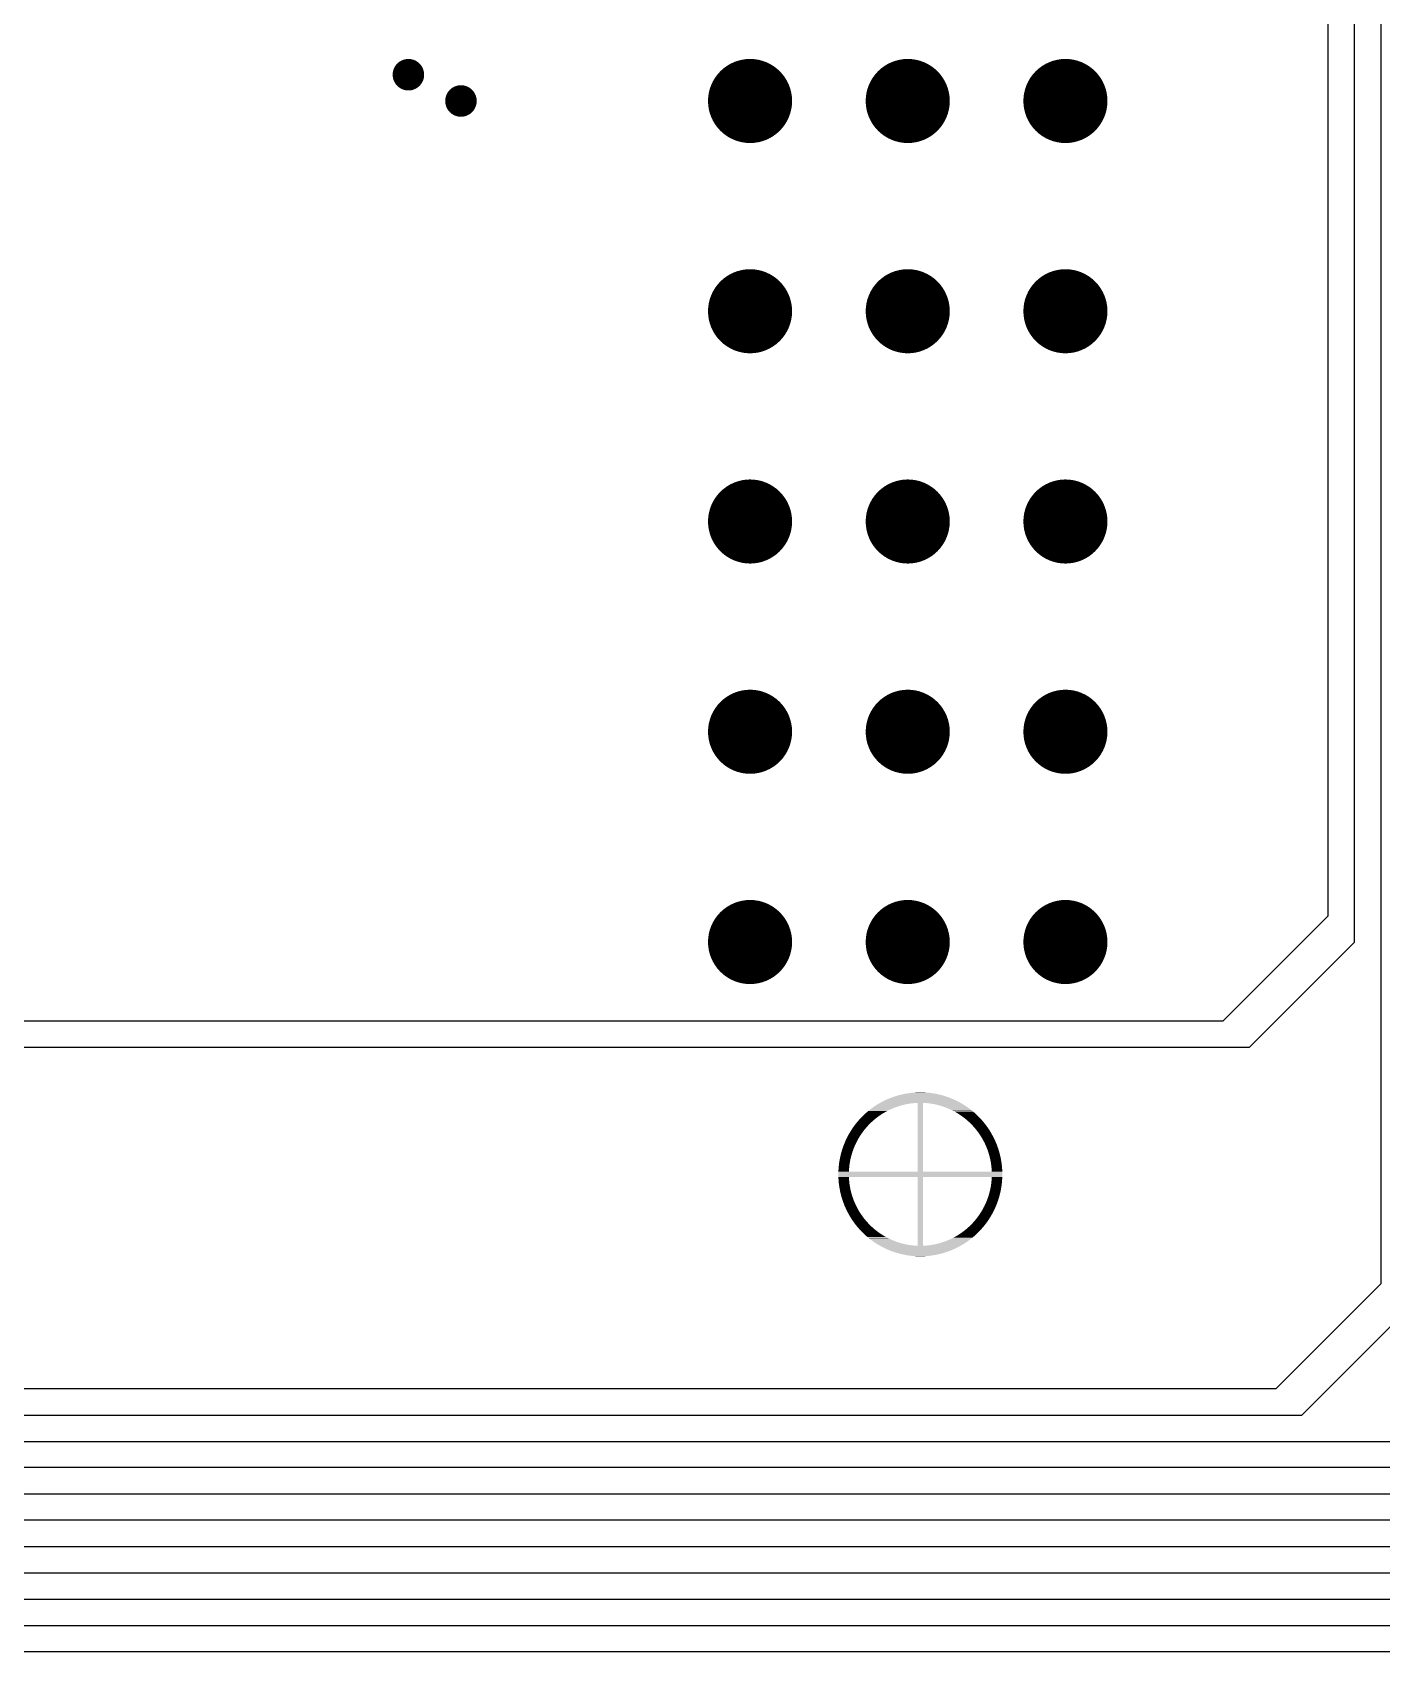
# Model space of a CAD drawing. Extents: x 295 to 953, y 10 to 290.
# Drawn here: x 597.05 to 629.65, y 103.99 to 143.11 of the extents above; entities that cross this region are included whole.
import ezdxf

# ---------------------------------------------------------------- set-up
doc = ezdxf.new("R2010")
doc.units = 0
doc.header["$LTSCALE"] = 5
doc.header["$MEASUREMENT"] = 0
doc.layers.get('0').update_dxf_attribs({"linetype": 'CONTINUOUS', "lineweight": 25})
doc.layers.add('DV-ABPB-A4_IN3', color=5, linetype='CONTINUOUS')

msp = doc.modelspace()

# ---------------------------------------------------------------- linework, layer by layer
at = {"color": 7}
for points, const_width in [([(605.944, 142.088, 1), (606.325, 142.088, 1)], 0.381), ([(613.882, 141.453, 1), (614.898, 141.453, 1)], 1.016), ([(617.692, 141.453, 1), (618.708, 141.453, 1)], 1.016), ([(621.502, 141.453, 1), (622.518, 141.453, 1)], 1.016), ([(607.214, 141.453, 1), (607.595, 141.453, 1)], 0.381), ([(613.882, 136.373, 1), (614.898, 136.373, 1)], 1.016), ([(617.692, 136.373, 1), (618.708, 136.373, 1)], 1.016), ([(621.502, 136.373, 1), (622.518, 136.373, 1)], 1.016), ([(613.882, 131.293, 1), (614.898, 131.293, 1)], 1.016), ([(617.692, 131.293, 1), (618.708, 131.293, 1)], 1.016), ([(621.502, 131.293, 1), (622.518, 131.293, 1)], 1.016), ([(613.882, 126.213, 1), (614.898, 126.213, 1)], 1.016), ([(617.692, 126.213, 1), (618.708, 126.213, 1)], 1.016), ([(621.502, 126.213, 1), (622.518, 126.213, 1)], 1.016), ([(613.882, 121.133, 1), (614.898, 121.133, 1)], 1.016), ([(617.692, 121.133, 1), (618.708, 121.133, 1)], 1.016), ([(621.502, 121.133, 1), (622.518, 121.133, 1)], 1.016)]:
    msp.add_lwpolyline(points, format="xyb", close=True, dxfattribs=dict(at, const_width=const_width))
for points in [[(617.765, 117.358), (617.818, 117.378), (619.244, 117.358), (619.191, 117.378)], [(617.818, 117.378), (617.824, 117.38), (619.191, 117.378), (619.185, 117.38)], [(617.824, 117.38), (617.878, 117.399), (619.185, 117.38), (619.131, 117.399)], [(617.878, 117.399), (617.884, 117.401), (619.131, 117.399), (619.125, 117.401)], [(617.884, 117.401), (617.939, 117.419), (619.125, 117.401), (619.071, 117.419)], [(617.939, 117.419), (617.944, 117.42), (619.071, 117.419), (619.064, 117.42)], [(617.944, 117.42), (618, 117.436), (619.064, 117.42), (619.009, 117.436)], [(618, 117.436), (618.005, 117.437), (619.009, 117.436), (619.003, 117.437)], [(618.005, 117.437), (618.061, 117.451), (619.003, 117.437), (618.948, 117.451)], [(618.061, 117.451), (618.067, 117.452), (618.948, 117.451), (618.942, 117.452)], [(618.067, 117.452), (618.124, 117.464), (618.942, 117.452), (618.886, 117.464)], [(618.124, 117.464), (618.129, 117.465), (618.886, 117.464), (618.879, 117.465)], [(618.129, 117.465), (618.186, 117.475), (618.879, 117.465), (618.823, 117.475)], [(618.186, 117.475), (618.192, 117.476), (618.823, 117.475), (618.817, 117.476)], [(618.192, 117.476), (618.249, 117.484), (618.817, 117.476), (618.761, 117.484)], [(618.249, 117.484), (618.254, 117.485), (618.761, 117.484), (618.754, 117.485)], [(618.254, 117.485), (618.312, 117.492), (618.754, 117.485), (618.698, 117.492)], [(618.312, 117.492), (618.317, 117.492), (618.698, 117.492), (618.69, 117.492)], [(618.317, 117.492), (618.376, 117.497), (618.69, 117.492), (618.634, 117.497)], [(618.376, 117.497), (618.381, 117.497), (618.634, 117.497), (618.626, 117.497)], [(618.381, 117.497), (618.44, 117.5), (618.626, 117.497), (618.571, 117.5)], [(618.44, 117.5), (618.444, 117.5), (618.571, 117.5), (618.56, 117.5)], [(618.444, 117.5), (618.508, 117.501), (618.56, 117.5), (618.508, 117.501)], [(617.143, 116.959), (617.176, 116.99), (617.55, 116.959), (617.597, 116.99)], [(617.176, 116.99), (617.178, 116.991), (617.597, 116.99), (617.6, 116.991)], [(617.178, 116.991), (617.212, 117.021), (617.6, 116.991), (617.651, 117.021)], [(617.212, 117.021), (617.224, 117.031), (617.651, 117.021), (617.669, 117.031)], [(617.224, 117.031), (617.246, 117.05), (617.669, 117.031), (617.703, 117.05)], [(617.246, 117.05), (617.273, 117.072), (617.703, 117.05), (617.746, 117.072)], [(617.273, 117.072), (617.279, 117.076), (617.746, 117.072), (617.756, 117.076)], [(617.279, 117.076), (617.311, 117.101), (617.756, 117.076), (617.81, 117.101)], [(617.311, 117.101), (617.323, 117.11), (617.81, 117.101), (617.831, 117.11)], [(617.323, 117.11), (617.342, 117.124), (617.831, 117.11), (617.864, 117.124)], [(617.342, 117.124), (617.371, 117.145), (617.864, 117.124), (617.92, 117.145)], [(617.371, 117.145), (617.374, 117.147), (617.92, 117.145), (617.926, 117.147)], [(617.374, 117.147), (617.4, 117.164), (617.926, 117.147), (617.976, 117.164)], [(617.4, 117.164), (617.425, 117.181), (617.976, 117.164), (618.032, 117.181)], [(617.425, 117.181), (617.427, 117.183), (618.032, 117.181), (618.037, 117.183)], [(617.427, 117.183), (617.449, 117.197), (618.037, 117.183), (618.09, 117.197)], [(617.449, 117.197), (617.471, 117.21), (618.09, 117.197), (618.147, 117.21)], [(617.471, 117.21), (617.481, 117.216), (618.147, 117.21), (618.181, 117.216)], [(617.481, 117.216), (617.489, 117.221), (618.181, 117.216), (618.206, 117.221)], [(617.489, 117.221), (617.505, 117.23), (618.206, 117.221), (618.264, 117.23)], [(617.505, 117.23), (617.518, 117.238), (618.264, 117.23), (618.323, 117.238)], [(617.518, 117.238), (617.527, 117.243), (618.323, 117.238), (618.382, 117.243)], [(617.527, 117.243), (617.532, 117.246), (618.382, 117.243), (618.441, 117.246)], [(617.532, 117.246), (617.536, 117.248), (619.477, 117.246), (619.473, 117.248)], [(617.536, 117.248), (617.586, 117.275), (619.473, 117.248), (619.423, 117.275)], [(617.586, 117.275), (617.592, 117.278), (619.423, 117.275), (619.417, 117.278)], [(617.592, 117.278), (617.643, 117.304), (619.417, 117.278), (619.366, 117.304)], [(617.643, 117.304), (617.648, 117.307), (619.366, 117.304), (619.36, 117.307)], [(617.648, 117.307), (617.701, 117.331), (619.36, 117.307), (619.308, 117.331)], [(617.701, 117.331), (617.706, 117.333), (619.308, 117.331), (619.303, 117.333)], [(617.706, 117.333), (617.759, 117.355), (619.303, 117.333), (619.25, 117.355)], [(617.759, 117.355), (617.765, 117.358), (619.25, 117.355), (619.244, 117.358)], [(618.441, 115.583), (618.441, 117.246), (618.568, 115.583), (618.568, 117.246)], [(618.584, 117.245), (618.568, 117.246), (619.478, 117.245), (619.477, 117.246)], [(618.607, 117.244), (618.584, 117.245), (619.48, 117.244), (619.478, 117.245)], [(618.666, 117.24), (618.607, 117.244), (619.488, 117.24), (619.48, 117.244)], [(618.724, 117.233), (618.666, 117.24), (619.499, 117.233), (619.488, 117.24)], [(618.783, 117.224), (618.724, 117.233), (619.514, 117.224), (619.499, 117.233)], [(618.841, 117.214), (618.783, 117.224), (619.532, 117.214), (619.514, 117.224)], [(618.845, 117.213), (618.841, 117.214), (619.533, 117.213), (619.532, 117.214)], [(618.899, 117.201), (618.845, 117.213), (619.552, 117.201), (619.533, 117.213)], [(618.957, 117.187), (618.899, 117.201), (619.575, 117.187), (619.552, 117.201)], [(618.983, 117.179), (618.957, 117.187), (619.587, 117.179), (619.575, 117.187)], [(619.014, 117.17), (618.983, 117.179), (619.6, 117.17), (619.587, 117.179)], [(619.07, 117.152), (619.014, 117.17), (619.627, 117.152), (619.6, 117.17)], [(619.092, 117.144), (619.07, 117.152), (619.639, 117.144), (619.627, 117.152)], [(619.126, 117.132), (619.092, 117.144), (619.656, 117.132), (619.639, 117.144)], [(619.18, 117.109), (619.126, 117.132), (619.687, 117.109), (619.656, 117.132)], [(619.187, 117.107), (619.18, 117.109), (619.691, 117.107), (619.687, 117.109)], [(619.235, 117.085), (619.187, 117.107), (619.719, 117.085), (619.691, 117.107)], [(619.27, 117.068), (619.235, 117.085), (619.741, 117.068), (619.719, 117.085)], [(619.288, 117.059), (619.27, 117.068), (619.751, 117.059), (619.741, 117.068)], [(619.34, 117.031), (619.288, 117.059), (619.785, 117.031), (619.751, 117.059)], [(619.347, 117.027), (619.34, 117.031), (619.79, 117.027), (619.785, 117.031)], [(619.392, 117.002), (619.347, 117.027), (619.819, 117.002), (619.79, 117.027)], [(619.418, 116.985), (619.392, 117.002), (619.838, 116.985), (619.819, 117.002)], [(619.442, 116.971), (619.418, 116.985), (619.853, 116.971), (619.838, 116.985)], [(616.815, 116.554), (616.845, 116.601), (617.121, 116.554), (617.158, 116.601)], [(616.845, 116.601), (616.847, 116.605), (617.158, 116.601), (617.161, 116.605)], [(616.847, 116.605), (616.875, 116.647), (617.161, 116.605), (617.196, 116.647)], [(616.875, 116.647), (616.882, 116.657), (617.196, 116.647), (617.205, 116.657)], [(616.882, 116.657), (616.907, 116.691), (617.205, 116.657), (617.235, 116.691)], [(616.907, 116.691), (616.92, 116.709), (617.235, 116.691), (617.252, 116.709)], [(616.92, 116.709), (616.939, 116.734), (617.252, 116.709), (617.276, 116.734)], [(616.939, 116.734), (616.958, 116.759), (617.276, 116.734), (617.301, 116.759)], [(616.958, 116.759), (616.972, 116.775), (617.301, 116.759), (617.318, 116.775)], [(616.972, 116.775), (616.999, 116.808), (617.318, 116.775), (617.354, 116.808)], [(616.999, 116.808), (617.006, 116.815), (617.354, 116.808), (617.362, 116.815)], [(617.006, 116.815), (617.04, 116.854), (617.362, 116.815), (617.407, 116.854)], [(617.04, 116.854), (617.041, 116.855), (617.407, 116.854), (617.409, 116.855)], [(617.041, 116.855), (617.074, 116.891), (617.409, 116.855), (617.453, 116.891)], [(617.074, 116.891), (617.084, 116.901), (617.453, 116.891), (617.468, 116.901)], [(617.084, 116.901), (617.109, 116.926), (617.468, 116.901), (617.501, 116.926)], [(617.109, 116.926), (617.129, 116.946), (617.501, 116.926), (617.531, 116.946)], [(617.129, 116.946), (617.143, 116.959), (617.531, 116.946), (617.55, 116.959)], [(619.484, 116.942), (619.442, 116.971), (619.884, 116.942), (619.853, 116.971)], [(619.491, 116.938), (619.484, 116.942), (619.888, 116.938), (619.884, 116.942)], [(619.539, 116.903), (619.491, 116.938), (619.923, 116.903), (619.888, 116.938)], [(619.547, 116.897), (619.539, 116.903), (619.929, 116.897), (619.923, 116.903)], [(619.586, 116.867), (619.547, 116.897), (619.957, 116.867), (619.929, 116.897)], [(619.605, 116.851), (619.586, 116.867), (619.972, 116.851), (619.957, 116.867)], [(619.631, 116.829), (619.605, 116.851), (619.991, 116.829), (619.972, 116.851)], [(619.66, 116.803), (619.631, 116.829), (620.014, 116.803), (619.991, 116.829)], [(619.676, 116.789), (619.66, 116.803), (620.025, 116.789), (620.014, 116.803)], [(619.713, 116.754), (619.676, 116.789), (620.054, 116.754), (620.025, 116.789)], [(619.718, 116.748), (619.713, 116.754), (620.059, 116.748), (620.054, 116.754)], [(619.76, 116.706), (619.718, 116.748), (620.091, 116.706), (620.059, 116.748)], [(619.762, 116.704), (619.76, 116.706), (620.093, 116.704), (620.091, 116.706)], [(619.8, 116.662), (619.762, 116.704), (620.123, 116.662), (620.093, 116.704)], [(619.808, 116.652), (619.8, 116.662), (620.13, 116.652), (620.123, 116.662)], [(619.838, 116.617), (619.808, 116.652), (620.154, 116.617), (620.13, 116.652)], [(619.852, 116.6), (619.838, 116.617), (620.166, 116.6), (620.154, 116.617)], [(619.875, 116.571), (619.852, 116.6), (620.184, 116.571), (620.166, 116.6)], [(616.626, 116.149), (616.642, 116.196), (616.896, 116.149), (616.915, 116.196)], [(616.642, 116.196), (616.647, 116.209), (616.915, 116.196), (616.921, 116.209)], [(616.647, 116.209), (616.663, 116.25), (616.921, 116.209), (616.939, 116.25)], [(616.663, 116.25), (616.67, 116.268), (616.939, 116.25), (616.948, 116.268)], [(616.67, 116.268), (616.685, 116.303), (616.948, 116.268), (616.965, 116.303)], [(616.685, 116.303), (616.695, 116.327), (616.965, 116.303), (616.978, 116.327)], [(616.695, 116.327), (616.708, 116.356), (616.978, 116.327), (616.993, 116.356)], [(616.708, 116.356), (616.722, 116.384), (616.993, 116.356), (617.009, 116.384)], [(616.722, 116.384), (616.733, 116.407), (617.009, 116.384), (617.022, 116.407)], [(616.733, 116.407), (616.75, 116.441), (617.022, 116.407), (617.044, 116.441)], [(616.75, 116.441), (616.759, 116.457), (617.044, 116.441), (617.054, 116.457)], [(616.759, 116.457), (616.781, 116.497), (617.054, 116.457), (617.08, 116.497)], [(616.781, 116.497), (616.787, 116.506), (617.08, 116.497), (617.087, 116.506)], [(616.787, 116.506), (616.813, 116.551), (617.087, 116.506), (617.119, 116.551)], [(616.813, 116.551), (616.815, 116.554), (617.119, 116.551), (617.121, 116.554)], [(619.894, 116.546), (619.875, 116.571), (620.199, 116.546), (620.184, 116.571)], [(619.91, 116.523), (619.894, 116.546), (620.213, 116.523), (620.199, 116.546)], [(619.932, 116.491), (619.91, 116.523), (620.231, 116.491), (620.213, 116.523)], [(619.944, 116.474), (619.932, 116.491), (620.24, 116.474), (620.231, 116.491)], [(619.969, 116.435), (619.944, 116.474), (620.261, 116.435), (620.24, 116.474)], [(619.976, 116.425), (619.969, 116.435), (620.267, 116.425), (620.261, 116.435)], [(620.003, 116.379), (619.976, 116.425), (620.29, 116.379), (620.267, 116.425)], [(620.006, 116.374), (620.003, 116.379), (620.292, 116.374), (620.29, 116.379)], [(620.034, 116.322), (620.006, 116.374), (620.316, 116.322), (620.292, 116.374)], [(620.035, 116.321), (620.034, 116.322), (620.316, 116.321), (620.316, 116.322)], [(620.061, 116.269), (620.035, 116.321), (620.339, 116.269), (620.316, 116.321)], [(620.064, 116.263), (620.061, 116.269), (620.341, 116.263), (620.339, 116.269)], [(620.086, 116.215), (620.064, 116.263), (620.36, 116.215), (620.341, 116.263)], [(620.09, 116.204), (620.086, 116.215), (620.364, 116.204), (620.36, 116.215)], [(620.109, 116.16), (620.09, 116.204), (620.379, 116.16), (620.364, 116.204)], [(616.543, 115.799), (616.55, 115.842), (616.8, 115.799), (616.808, 115.842)], [(616.55, 115.842), (616.552, 115.857), (616.808, 115.842), (616.81, 115.857)], [(616.552, 115.857), (616.561, 115.904), (616.81, 115.857), (616.821, 115.904)], [(616.561, 115.904), (616.563, 115.915), (616.821, 115.904), (616.823, 115.915)], [(616.563, 115.915), (616.574, 115.966), (616.823, 115.915), (616.836, 115.966)], [(616.574, 115.966), (616.576, 115.972), (616.836, 115.966), (616.838, 115.972)], [(616.576, 115.972), (616.59, 116.028), (616.838, 115.972), (616.854, 116.028)], [(616.59, 116.029), (616.606, 116.085), (616.854, 116.029), (616.872, 116.085)], [(616.59, 116.028), (616.59, 116.029), (616.854, 116.028), (616.854, 116.029)], [(616.606, 116.085), (616.607, 116.089), (616.872, 116.085), (616.874, 116.089)], [(616.607, 116.089), (616.623, 116.141), (616.874, 116.089), (616.893, 116.141)], [(616.623, 116.141), (616.626, 116.149), (616.893, 116.141), (616.896, 116.149)], [(620.115, 116.144), (620.109, 116.16), (620.385, 116.144), (620.379, 116.16)], [(620.13, 116.105), (620.115, 116.144), (620.397, 116.105), (620.385, 116.144)], [(620.137, 116.083), (620.13, 116.105), (620.404, 116.083), (620.397, 116.105)], [(620.149, 116.049), (620.137, 116.083), (620.414, 116.049), (620.404, 116.083)], [(620.157, 116.022), (620.149, 116.049), (620.421, 116.022), (620.414, 116.049)], [(620.166, 115.992), (620.157, 116.022), (620.428, 115.992), (620.421, 116.022)], [(620.174, 115.96), (620.166, 115.992), (620.436, 115.96), (620.428, 115.992)], [(620.181, 115.935), (620.174, 115.96), (620.442, 115.935), (620.436, 115.96)], [(620.19, 115.898), (620.181, 115.935), (620.449, 115.898), (620.442, 115.935)], [(620.194, 115.877), (620.19, 115.898), (620.453, 115.877), (620.449, 115.898)], [(620.202, 115.836), (620.194, 115.877), (620.46, 115.836), (620.453, 115.877)], [(620.206, 115.819), (620.202, 115.836), (620.463, 115.819), (620.46, 115.836)], [(620.213, 115.773), (620.206, 115.819), (620.469, 115.773), (620.463, 115.819)], [(616.523, 115.52), (616.524, 115.583), (620.486, 115.52), (620.485, 115.583)], [(616.524, 115.456), (616.523, 115.52), (620.485, 115.456), (620.486, 115.52)], [(616.524, 115.583), (616.525, 115.589), (616.778, 115.583), (616.779, 115.589)], [(616.527, 115.397), (616.524, 115.456), (616.782, 115.397), (616.778, 115.456)], [(616.525, 115.589), (616.526, 115.622), (616.779, 115.589), (616.78, 115.622)], [(616.526, 115.622), (616.528, 115.653), (616.78, 115.622), (616.783, 115.653)], [(616.528, 115.653), (616.53, 115.681), (616.783, 115.653), (616.785, 115.681)], [(616.53, 115.681), (616.533, 115.716), (616.785, 115.681), (616.789, 115.716)], [(616.533, 115.716), (616.536, 115.74), (616.789, 115.716), (616.791, 115.74)], [(616.536, 115.74), (616.54, 115.779), (616.791, 115.74), (616.797, 115.779)], [(616.54, 115.779), (616.543, 115.799), (616.797, 115.779), (616.8, 115.799)], [(618.441, 113.794), (618.441, 115.456), (618.568, 113.794), (618.568, 115.456)], [(620.215, 115.76), (620.213, 115.773), (620.471, 115.76), (620.469, 115.773)], [(620.221, 115.71), (620.215, 115.76), (620.477, 115.71), (620.471, 115.76)], [(620.222, 115.702), (620.221, 115.71), (620.477, 115.702), (620.477, 115.71)], [(620.227, 115.647), (620.222, 115.702), (620.482, 115.647), (620.477, 115.702)], [(620.226, 115.387), (620.229, 115.418), (620.481, 115.387), (620.483, 115.418)], [(620.227, 115.643), (620.227, 115.647), (620.482, 115.643), (620.482, 115.647)], [(620.231, 115.583), (620.227, 115.643), (620.485, 115.583), (620.482, 115.643)], [(620.229, 115.418), (620.23, 115.45), (620.483, 115.418), (620.484, 115.45)], [(620.23, 115.45), (620.231, 115.456), (620.484, 115.45), (620.485, 115.456)], [(616.527, 115.393), (616.527, 115.397), (616.782, 115.393), (616.782, 115.397)], [(616.532, 115.338), (616.527, 115.393), (616.787, 115.338), (616.782, 115.393)], [(616.532, 115.33), (616.532, 115.338), (616.788, 115.33), (616.787, 115.338)], [(616.538, 115.279), (616.532, 115.33), (616.794, 115.279), (616.788, 115.33)], [(616.54, 115.267), (616.538, 115.279), (616.796, 115.267), (616.794, 115.279)], [(616.546, 115.221), (616.54, 115.267), (616.803, 115.221), (616.796, 115.267)], [(616.549, 115.204), (616.546, 115.221), (616.807, 115.204), (616.803, 115.221)], [(616.556, 115.163), (616.549, 115.204), (616.815, 115.163), (616.807, 115.204)], [(616.56, 115.142), (616.556, 115.163), (616.819, 115.142), (616.815, 115.163)], [(616.567, 115.105), (616.56, 115.142), (616.828, 115.105), (616.819, 115.142)], [(616.573, 115.079), (616.567, 115.105), (616.835, 115.079), (616.828, 115.105)], [(616.581, 115.048), (616.573, 115.079), (616.843, 115.048), (616.835, 115.079)], [(616.588, 115.018), (616.581, 115.048), (616.852, 115.018), (616.843, 115.048)], [(620.155, 115.012), (620.171, 115.068), (620.419, 115.012), (620.433, 115.068)], [(620.171, 115.068), (620.173, 115.074), (620.433, 115.068), (620.435, 115.074)], [(620.173, 115.074), (620.186, 115.125), (620.435, 115.074), (620.446, 115.125)], [(620.186, 115.125), (620.188, 115.136), (620.446, 115.125), (620.448, 115.136)], [(620.188, 115.136), (620.199, 115.183), (620.448, 115.136), (620.457, 115.183)], [(620.199, 115.183), (620.201, 115.198), (620.457, 115.183), (620.459, 115.198)], [(620.201, 115.198), (620.209, 115.241), (620.459, 115.198), (620.466, 115.241)], [(620.209, 115.241), (620.212, 115.261), (620.466, 115.241), (620.469, 115.261)], [(620.212, 115.261), (620.218, 115.3), (620.469, 115.261), (620.473, 115.3)], [(620.218, 115.3), (620.22, 115.324), (620.473, 115.3), (620.476, 115.324)], [(620.22, 115.324), (620.224, 115.359), (620.476, 115.324), (620.479, 115.359)], [(620.224, 115.359), (620.226, 115.387), (620.479, 115.359), (620.481, 115.387)], [(616.595, 114.991), (616.588, 115.018), (616.86, 114.991), (616.852, 115.018)], [(616.605, 114.957), (616.595, 114.991), (616.872, 114.957), (616.86, 114.991)], [(616.612, 114.935), (616.605, 114.957), (616.879, 114.935), (616.872, 114.957)], [(616.624, 114.896), (616.612, 114.935), (616.894, 114.896), (616.879, 114.935)], [(616.63, 114.88), (616.624, 114.896), (616.9, 114.88), (616.894, 114.896)], [(616.645, 114.836), (616.63, 114.88), (616.919, 114.836), (616.9, 114.88)], [(616.649, 114.825), (616.645, 114.836), (616.923, 114.825), (616.919, 114.836)], [(616.668, 114.777), (616.649, 114.825), (616.945, 114.777), (616.923, 114.825)], [(616.67, 114.771), (616.668, 114.777), (616.948, 114.771), (616.945, 114.777)], [(616.693, 114.719), (616.67, 114.771), (616.974, 114.719), (616.948, 114.771)], [(616.693, 114.718), (616.693, 114.719), (616.975, 114.718), (616.974, 114.719)], [(616.717, 114.666), (616.693, 114.718), (617.003, 114.666), (616.975, 114.718)], [(616.719, 114.661), (616.717, 114.666), (617.006, 114.661), (617.003, 114.666)], [(616.742, 114.615), (616.719, 114.661), (617.033, 114.615), (617.006, 114.661)], [(619.965, 114.599), (619.987, 114.633), (620.259, 114.599), (620.276, 114.633)], [(619.987, 114.633), (620, 114.656), (620.276, 114.633), (620.287, 114.656)], [(620, 114.656), (620.016, 114.684), (620.287, 114.656), (620.301, 114.684)], [(620.016, 114.684), (620.031, 114.713), (620.301, 114.684), (620.314, 114.713)], [(620.031, 114.713), (620.044, 114.737), (620.314, 114.713), (620.324, 114.737)], [(620.044, 114.737), (620.061, 114.772), (620.324, 114.737), (620.339, 114.772)], [(620.061, 114.772), (620.07, 114.79), (620.339, 114.772), (620.346, 114.79)], [(620.07, 114.79), (620.088, 114.831), (620.346, 114.79), (620.362, 114.831)], [(620.088, 114.831), (620.094, 114.844), (620.362, 114.831), (620.367, 114.844)], [(620.094, 114.844), (620.113, 114.89), (620.367, 114.844), (620.383, 114.89)], [(620.113, 114.89), (620.116, 114.899), (620.383, 114.89), (620.386, 114.899)], [(620.116, 114.899), (620.135, 114.951), (620.386, 114.899), (620.402, 114.951)], [(620.135, 114.951), (620.137, 114.954), (620.402, 114.951), (620.403, 114.954)], [(620.137, 114.954), (620.155, 115.011), (620.403, 114.954), (620.419, 115.011)], [(620.155, 115.011), (620.155, 115.012), (620.419, 115.011), (620.419, 115.012)], [(616.748, 114.604), (616.742, 114.615), (617.04, 114.604), (617.033, 114.615)], [(616.769, 114.565), (616.748, 114.604), (617.065, 114.565), (617.04, 114.604)], [(616.778, 114.549), (616.769, 114.565), (617.077, 114.549), (617.065, 114.565)], [(616.796, 114.517), (616.778, 114.549), (617.099, 114.517), (617.077, 114.549)], [(616.81, 114.494), (616.796, 114.517), (617.115, 114.494), (617.099, 114.517)], [(616.825, 114.469), (616.81, 114.494), (617.134, 114.469), (617.115, 114.494)], [(616.843, 114.44), (616.825, 114.469), (617.157, 114.44), (617.134, 114.469)], [(616.855, 114.423), (616.843, 114.44), (617.171, 114.423), (617.157, 114.44)], [(616.879, 114.387), (616.855, 114.423), (617.201, 114.387), (617.171, 114.423)], [(616.886, 114.377), (616.879, 114.387), (617.209, 114.377), (617.201, 114.387)], [(616.916, 114.336), (616.886, 114.377), (617.247, 114.336), (617.209, 114.377)], [(616.918, 114.334), (616.916, 114.336), (617.249, 114.334), (617.247, 114.336)], [(616.95, 114.291), (616.918, 114.334), (617.291, 114.291), (617.249, 114.334)], [(616.955, 114.286), (616.95, 114.291), (617.296, 114.286), (617.291, 114.291)], [(616.984, 114.25), (616.955, 114.286), (617.333, 114.25), (617.296, 114.286)], [(616.995, 114.237), (616.984, 114.25), (617.349, 114.237), (617.333, 114.25)], [(619.655, 114.232), (619.691, 114.264), (620.01, 114.232), (620.037, 114.264)], [(619.691, 114.264), (619.708, 114.281), (620.037, 114.264), (620.05, 114.281)], [(619.708, 114.281), (619.733, 114.306), (620.05, 114.281), (620.07, 114.306)], [(619.733, 114.306), (619.757, 114.331), (620.07, 114.306), (620.089, 114.331)], [(619.757, 114.331), (619.774, 114.349), (620.089, 114.331), (620.102, 114.349)], [(619.774, 114.349), (619.804, 114.382), (620.102, 114.349), (620.127, 114.382)], [(619.804, 114.382), (619.813, 114.393), (620.127, 114.382), (620.134, 114.393)], [(619.813, 114.393), (619.848, 114.435), (620.134, 114.393), (620.162, 114.435)], [(619.848, 114.435), (619.851, 114.439), (620.162, 114.435), (620.164, 114.439)], [(619.851, 114.439), (619.888, 114.485), (620.164, 114.439), (620.194, 114.485)], [(619.888, 114.485), (619.89, 114.489), (620.194, 114.485), (620.196, 114.489)], [(619.89, 114.489), (619.922, 114.533), (620.196, 114.489), (620.222, 114.533)], [(619.922, 114.533), (619.929, 114.543), (620.222, 114.533), (620.228, 114.543)], [(619.929, 114.543), (619.955, 114.583), (620.228, 114.543), (620.25, 114.583)], [(619.955, 114.583), (619.965, 114.599), (620.25, 114.583), (620.259, 114.599)], [(617.018, 114.211), (616.995, 114.237), (617.378, 114.211), (617.349, 114.237)], [(617.037, 114.189), (617.018, 114.211), (617.404, 114.189), (617.378, 114.211)], [(617.052, 114.173), (617.037, 114.189), (617.423, 114.173), (617.404, 114.189)], [(617.08, 114.143), (617.052, 114.173), (617.462, 114.143), (617.423, 114.173)], [(617.086, 114.137), (617.08, 114.143), (617.47, 114.137), (617.462, 114.143)], [(617.121, 114.102), (617.086, 114.137), (617.518, 114.102), (617.47, 114.137)], [(617.125, 114.098), (617.121, 114.102), (617.525, 114.098), (617.518, 114.102)], [(617.156, 114.069), (617.125, 114.098), (617.567, 114.069), (617.525, 114.098)], [(617.171, 114.054), (617.156, 114.069), (617.591, 114.054), (617.567, 114.069)], [(617.19, 114.038), (617.171, 114.054), (617.617, 114.038), (617.591, 114.054)], [(617.219, 114.012), (617.19, 114.038), (617.662, 114.012), (617.617, 114.038)], [(617.224, 114.008), (617.219, 114.012), (617.669, 114.008), (617.662, 114.012)], [(617.258, 113.981), (617.224, 114.008), (617.721, 113.981), (617.669, 114.008)], [(617.268, 113.972), (617.258, 113.981), (617.739, 113.972), (617.721, 113.981)], [(617.29, 113.955), (617.268, 113.972), (617.774, 113.955), (617.739, 113.972)], [(617.318, 113.933), (617.29, 113.955), (617.822, 113.933), (617.774, 113.955)], [(617.322, 113.93), (617.318, 113.933), (617.829, 113.93), (617.822, 113.933)], [(617.353, 113.908), (617.322, 113.93), (617.883, 113.908), (617.829, 113.93)], [(617.37, 113.896), (617.353, 113.908), (617.917, 113.896), (617.883, 113.908)], [(617.382, 113.888), (617.37, 113.896), (617.939, 113.888), (617.917, 113.896)], [(617.409, 113.869), (617.382, 113.888), (617.995, 113.869), (617.939, 113.888)], [(617.422, 113.861), (617.409, 113.869), (618.026, 113.861), (617.995, 113.869)], [(617.434, 113.853), (617.422, 113.861), (618.052, 113.853), (618.026, 113.861)], [(617.457, 113.838), (617.434, 113.853), (618.11, 113.838), (618.052, 113.853)], [(618.919, 113.843), (618.972, 113.857), (619.56, 113.843), (619.582, 113.857)], [(618.972, 113.857), (618.977, 113.858), (619.582, 113.857), (619.584, 113.858)], [(618.977, 113.858), (619.033, 113.876), (619.584, 113.858), (619.609, 113.876)], [(619.033, 113.876), (619.083, 113.893), (619.609, 113.876), (619.635, 113.893)], [(619.083, 113.893), (619.089, 113.895), (619.635, 113.893), (619.638, 113.895)], [(619.089, 113.895), (619.145, 113.916), (619.638, 113.895), (619.667, 113.916)], [(619.145, 113.916), (619.178, 113.93), (619.667, 113.916), (619.686, 113.93)], [(619.178, 113.93), (619.199, 113.939), (619.686, 113.93), (619.698, 113.939)], [(619.199, 113.939), (619.253, 113.963), (619.698, 113.939), (619.73, 113.963)], [(619.253, 113.963), (619.263, 113.968), (619.73, 113.963), (619.736, 113.968)], [(619.263, 113.968), (619.306, 113.99), (619.736, 113.968), (619.763, 113.99)], [(619.306, 113.99), (619.34, 114.008), (619.763, 113.99), (619.785, 114.008)], [(619.34, 114.008), (619.358, 114.018), (619.785, 114.008), (619.797, 114.018)], [(619.358, 114.018), (619.409, 114.049), (619.797, 114.018), (619.831, 114.049)], [(619.409, 114.049), (619.412, 114.05), (619.831, 114.049), (619.833, 114.05)], [(619.412, 114.05), (619.459, 114.08), (619.833, 114.05), (619.865, 114.08)], [(619.459, 114.08), (619.478, 114.094), (619.865, 114.08), (619.88, 114.094)], [(619.478, 114.094), (619.508, 114.114), (619.88, 114.094), (619.9, 114.114)], [(619.508, 114.114), (619.541, 114.138), (619.9, 114.114), (619.925, 114.138)], [(619.541, 114.138), (619.556, 114.149), (619.925, 114.138), (619.935, 114.149)], [(619.556, 114.149), (619.6, 114.185), (619.935, 114.149), (619.968, 114.185)], [(619.6, 114.185), (619.602, 114.186), (619.968, 114.185), (619.969, 114.186)], [(619.602, 114.186), (619.647, 114.225), (619.969, 114.186), (620.003, 114.225)], [(619.647, 114.225), (619.655, 114.232), (620.003, 114.225), (620.01, 114.232)], [(617.476, 113.827), (617.457, 113.838), (618.164, 113.827), (618.11, 113.838)], [(617.477, 113.826), (617.476, 113.827), (618.168, 113.826), (618.164, 113.827)], [(617.495, 113.815), (617.477, 113.826), (618.226, 113.815), (618.168, 113.826)], [(617.51, 113.807), (617.495, 113.815), (618.285, 113.807), (618.226, 113.815)], [(617.521, 113.8), (617.51, 113.807), (618.343, 113.8), (618.285, 113.807)], [(617.529, 113.796), (617.521, 113.8), (618.402, 113.796), (618.343, 113.8)], [(617.531, 113.795), (617.529, 113.796), (618.425, 113.795), (618.402, 113.796)], [(617.532, 113.794), (617.531, 113.795), (618.441, 113.794), (618.425, 113.795)], [(617.536, 113.792), (617.532, 113.794), (619.473, 113.792), (619.477, 113.794)], [(617.586, 113.764), (617.536, 113.792), (619.423, 113.764), (619.473, 113.792)], [(617.592, 113.762), (617.586, 113.764), (619.417, 113.762), (619.423, 113.764)], [(617.643, 113.736), (617.592, 113.762), (619.366, 113.736), (619.417, 113.762)], [(617.649, 113.733), (617.643, 113.736), (619.361, 113.733), (619.366, 113.736)], [(617.701, 113.709), (617.649, 113.733), (619.308, 113.709), (619.361, 113.733)], [(617.706, 113.707), (617.701, 113.709), (619.303, 113.707), (619.308, 113.709)], [(617.759, 113.684), (617.706, 113.707), (619.25, 113.684), (619.303, 113.707)], [(617.765, 113.682), (617.759, 113.684), (619.244, 113.682), (619.25, 113.684)], [(617.818, 113.661), (617.765, 113.682), (619.191, 113.661), (619.244, 113.682)], [(617.824, 113.659), (617.818, 113.661), (619.185, 113.659), (619.191, 113.661)], [(617.878, 113.64), (617.824, 113.659), (619.131, 113.64), (619.185, 113.659)], [(617.884, 113.638), (617.878, 113.64), (619.125, 113.638), (619.131, 113.64)], [(617.938, 113.621), (617.884, 113.638), (619.07, 113.621), (619.125, 113.638)], [(617.945, 113.62), (617.938, 113.621), (619.065, 113.62), (619.07, 113.621)], [(618, 113.604), (617.945, 113.62), (619.009, 113.604), (619.065, 113.62)], [(618.006, 113.603), (618, 113.604), (619.004, 113.603), (619.009, 113.604)], [(618.061, 113.589), (618.006, 113.603), (618.948, 113.589), (619.004, 113.603)], [(618.067, 113.588), (618.061, 113.589), (618.942, 113.588), (618.948, 113.589)], [(618.123, 113.576), (618.067, 113.588), (618.885, 113.576), (618.942, 113.588)], [(618.13, 113.575), (618.123, 113.576), (618.88, 113.575), (618.885, 113.576)], [(618.186, 113.565), (618.13, 113.575), (618.823, 113.565), (618.88, 113.575)], [(618.192, 113.564), (618.186, 113.565), (618.817, 113.564), (618.823, 113.565)], [(618.248, 113.555), (618.192, 113.564), (618.76, 113.555), (618.817, 113.564)], [(618.255, 113.555), (618.248, 113.555), (618.755, 113.555), (618.76, 113.555)], [(618.311, 113.548), (618.255, 113.555), (618.697, 113.548), (618.755, 113.555)], [(618.319, 113.548), (618.311, 113.548), (618.692, 113.548), (618.697, 113.548)], [(618.375, 113.543), (618.319, 113.548), (618.633, 113.543), (618.692, 113.548)], [(618.382, 113.543), (618.375, 113.543), (618.628, 113.543), (618.633, 113.543)], [(618.438, 113.54), (618.382, 113.543), (618.569, 113.54), (618.628, 113.543)], [(618.449, 113.54), (618.438, 113.54), (618.565, 113.54), (618.569, 113.54)], [(618.501, 113.539), (618.449, 113.54), (618.501, 113.539), (618.565, 113.54)], [(618.568, 113.794), (618.627, 113.797), (619.477, 113.794), (619.482, 113.797)], [(618.627, 113.797), (618.686, 113.802), (619.482, 113.797), (619.491, 113.802)], [(618.686, 113.802), (618.745, 113.81), (619.491, 113.802), (619.504, 113.81)], [(618.745, 113.81), (618.803, 113.819), (619.504, 113.81), (619.52, 113.819)], [(618.803, 113.819), (618.828, 113.824), (619.52, 113.819), (619.528, 113.824)], [(618.828, 113.824), (618.862, 113.83), (619.528, 113.824), (619.538, 113.83)], [(618.862, 113.83), (618.919, 113.843), (619.538, 113.83), (619.56, 113.843)]]:
    msp.add_solid(points, dxfattribs=at)
at = {"layer": 'DV-ABPB-A4_IN3', "color": 7}
for p, q in [((628.36, 121.768), (628.36, 160.821)), ((628.995, 121.133), (628.995, 159.868)), ((629.63, 158.598), (629.63, 112.878)), ((625.82, 119.228), (628.36, 121.768)), ((626.455, 118.593), (628.995, 121.133)), ((571.845, 119.228), (625.82, 119.228)), ((571.21, 118.593), (626.455, 118.593)), ((629.63, 112.878), (627.09, 110.338)), ((627.725, 109.703), (630.265, 112.243)), ((627.09, 110.338), (570.575, 110.338)), ((569.94, 109.703), (627.725, 109.703)), ((559.78, 109.068), (636.297, 109.068)), ((637.25, 108.433), (559.145, 108.433)), ((558.51, 107.798), (638.202, 107.798)), ((639.155, 107.163), (557.875, 107.163)), ((557.24, 106.528), (640.107, 106.528)), ((556.605, 105.893), (642.012, 105.893)), ((555.97, 105.258), (642.965, 105.258)), ((555.335, 104.623), (643.917, 104.623)), ((554.7, 103.988), (644.87, 103.988))]:
    msp.add_line(p, q, dxfattribs=at)

doc.saveas('drawing.dxf')
